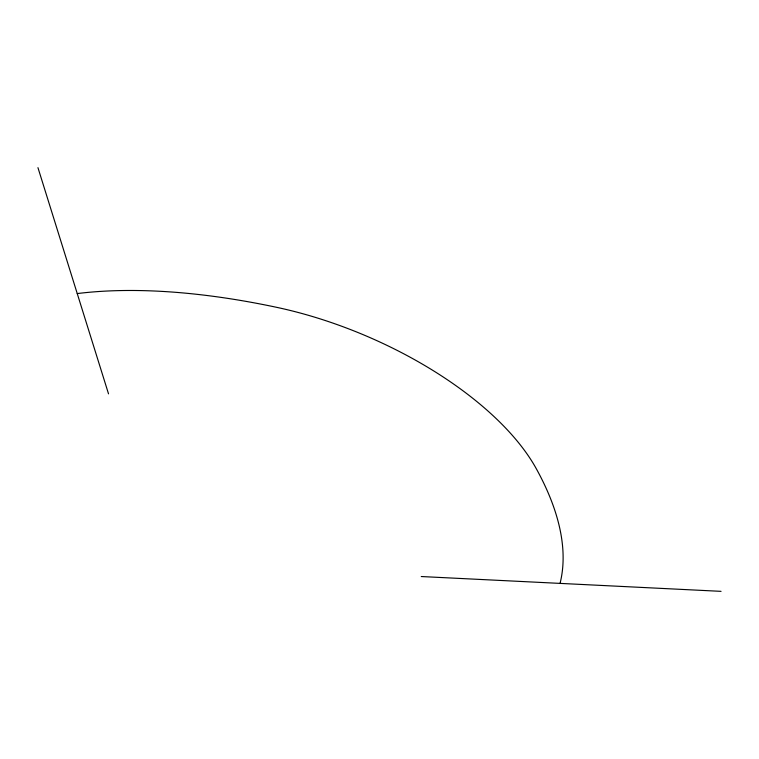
<?xml version="1.0" encoding="UTF-8"?>
<svg xmlns="http://www.w3.org/2000/svg" width="759" height="759" viewBox="0 0 759 759"><rect width="100%" height="100%" fill="white"/><g stroke="black" fill="none" stroke-linecap="round" stroke-linejoin="round"><path stroke-width="1.14" d="M421.254 576.536L721.05 591.346M37.95 167.654L108.528 393.855M77.238 293.572A456.036 189.095 21.7 0 1 276.342 307.262A243.241 114.154 23.1 0 1 536.48 469.053A483.16 208.156 27 0 1 560.047 583.396"/></g></svg>
